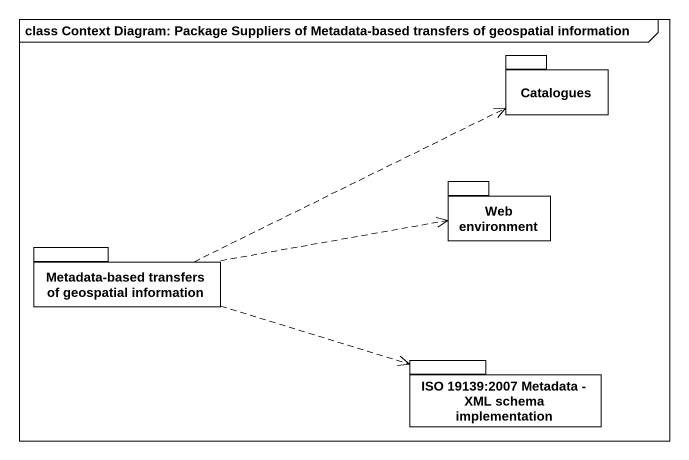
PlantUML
@startuml
mainframe class Context Diagram: Package Suppliers of Metadata-based transfers of geospatial information
package Catalogues {
}
package "Web environment" as Web_environment {
}
package "Metadata-based transfers of geospatial information" as Metadata_based_transfers_of {
}
package "ISO 19139:2007 Metadata - XML schema implementation" as ISO_19139_2007_Metadata_XML {
}
Metadata_based_transfers_of .right.> Catalogues
Metadata_based_transfers_of .right.> Web_environment
Metadata_based_transfers_of .right.> ISO_19139_2007_Metadata_XML
@enduml
